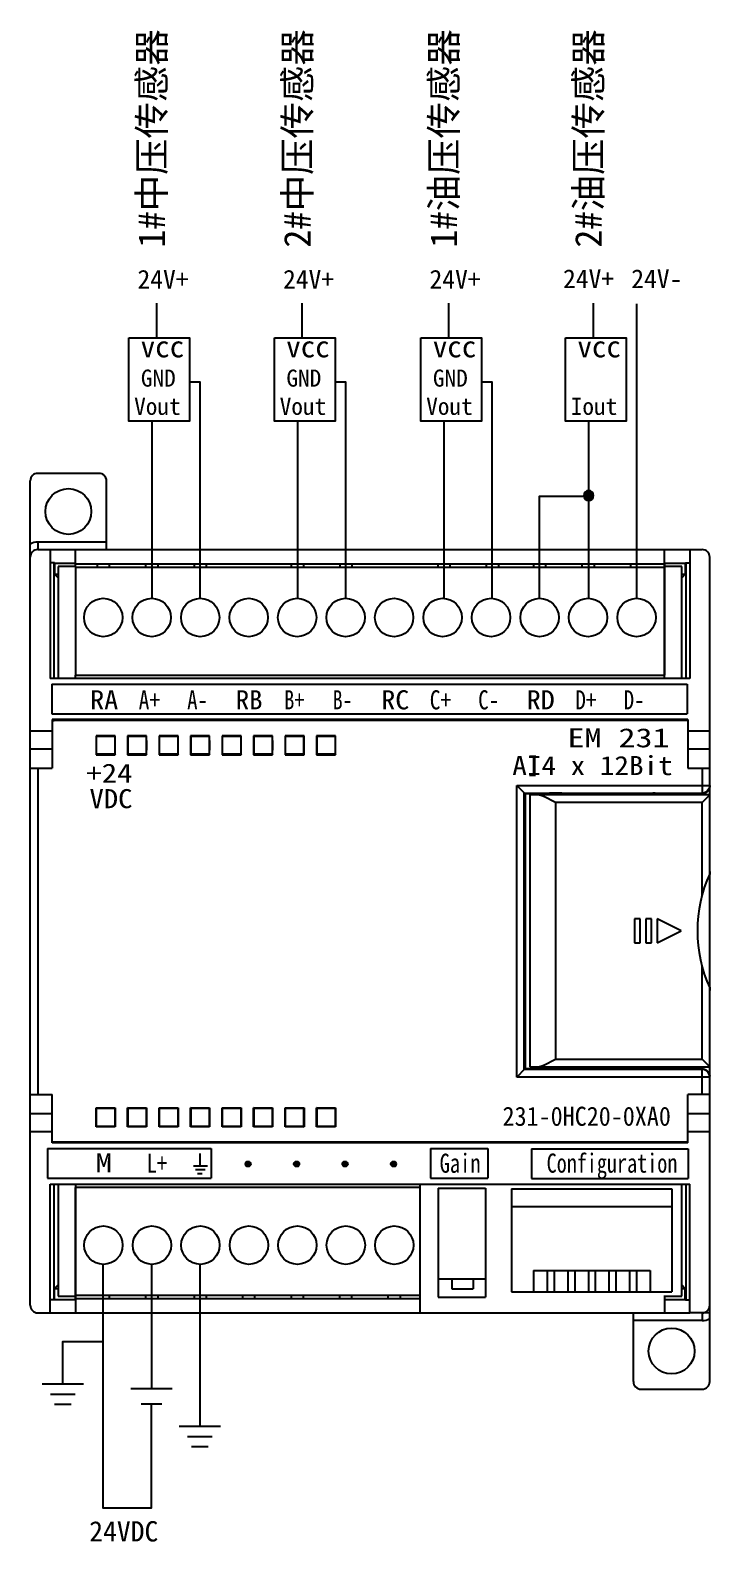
# Model space of a CAD drawing. Extents: x 375 to 979, y 140 to 363.
# Drawn here: x 907.6 to 978.8, y 185.4 to 343.9 of the extents above; entities that cross this region are included whole.
import ezdxf
from ezdxf.enums import TextEntityAlignment as Align

# ---------------------------------------------------------------- set-up
doc = ezdxf.new("R2010")
doc.units = 0
doc.header["$LTSCALE"] = 47.498
doc.header["$MEASUREMENT"] = 0
doc.layers.get('0').update_dxf_attribs({"linetype": 'CONTINUOUS'})
doc.layers.add('控制线', color=7, linetype='CONTINUOUS', lineweight=25)
doc.layers.add('文本', color=7, linetype='CONTINUOUS', lineweight=25)

# ---------------------------------------------------------------- blocks, each defined once
blk = doc.blocks.new('CAXBLOCK230', base_point=(492.26, -16.62))
at = {"layer": '控制线', "linetype": 'Continuous', "lineweight": 25}
blk.add_hatch(color=256, dxfattribs=at).paths.add_polyline_path([(1252.83, 322.31), (1252.31, 322.31), (1252.31, 322.23), (1252.33, 322.15), (1252.36, 322.08), (1252.41, 322.01), (1252.46, 321.94), (1252.52, 321.89), (1252.59, 321.85), (1252.67, 321.82), (1252.75, 321.8), (1252.83, 321.79), (1252.91, 321.8), (1252.99, 321.82), (1253.06, 321.85), (1253.13, 321.89), (1253.2, 321.94), (1253.25, 322.01), (1253.29, 322.08), (1253.32, 322.15), (1253.34, 322.23), (1253.35, 322.31)], flags=0)
for p, q in [((1252.83, 322.31), (1252.31, 322.31)), ((1253.35, 322.31), (1252.83, 322.31))]:
    blk.add_line(p, q, dxfattribs=at)
blk.add_arc((1252.83, 322.31), 0.52, 180, 360, dxfattribs=at)
blk = doc.blocks.new('CAXBLOCK231', base_point=(492.26, -16.62))
at = {"layer": '控制线', "linetype": 'Continuous', "lineweight": 25}
blk.add_hatch(color=256, dxfattribs=at).paths.add_polyline_path([(1252.83, 322.31), (1253.35, 322.31), (1253.34, 322.39), (1253.32, 322.47), (1253.29, 322.55), (1253.25, 322.62), (1253.2, 322.68), (1253.13, 322.73), (1253.06, 322.78), (1252.99, 322.81), (1252.91, 322.83), (1252.83, 322.83), (1252.75, 322.83), (1252.67, 322.81), (1252.59, 322.78), (1252.52, 322.73), (1252.46, 322.68), (1252.41, 322.62), (1252.36, 322.55), (1252.33, 322.47), (1252.31, 322.39), (1252.31, 322.31)], flags=0)
for p, q in [((1252.31, 322.31), (1252.83, 322.31)), ((1252.83, 322.31), (1253.35, 322.31))]:
    blk.add_line(p, q, dxfattribs=at)
blk.add_arc((1252.83, 322.31), 0.52, 0, 180, dxfattribs=at)
blk = doc.blocks.new('CAXBLOCK229', base_point=(1252.57, 322.31))
at = {"layer": '控制线', "linetype": 'Continuous', "lineweight": 25}
for name in ['CAXBLOCK231', 'CAXBLOCK230']:
    blk.add_blockref(name, (492.26, -16.62), dxfattribs=at)

msp = doc.modelspace()

# ---------------------------------------------------------------- linework, layer by layer
for p, q in [((920.88, 311.68), (920.88, 315.27)), ((936.13, 311.68), (936.13, 315.27)), ((951.48, 311.68), (951.48, 315.27)), ((966.63, 311.68), (966.63, 315.27)), ((971.18, 284.32), (971.18, 315.17)), ((920.4, 284.32), (920.4, 302.88)), ((935.66, 284.32), (935.66, 302.88)), ((951.01, 284.32), (951.01, 302.88)), ((966.16, 284.32), (966.16, 302.88)), ((920.32, 214.51), (920.32, 201.48)), ((925.4, 214.51), (925.4, 197.56)), ((908.87, 201.99), (913.2, 201.99)), ((918.16, 201.48), (922.48, 201.48)), ((909.74, 200.91), (912.33, 200.91)), ((910.17, 199.84), (911.9, 199.84)), ((919.24, 199.88), (921.4, 199.88)), ((923.24, 197.56), (927.56, 197.56)), ((924.1, 196.48), (926.69, 196.48)), ((924.53, 195.41), (926.26, 195.41))]:
    msp.add_line(p, q)
at = {"color": 7}
for p, q in [((907.62, 210.22), (907.62, 296.62)), ((914.82, 297.42), (908.42, 297.42)), ((915.62, 289.42), (915.62, 296.62)), ((915.62, 290.22), (908.42, 290.22)), ((908.42, 290.22), (908.42, 289.42)), ((908.42, 289.42), (978.02, 289.42)), ((909.72, 289.42), (909.72, 275.92)), ((912.36, 287.6), (912.36, 289.42)), ((974.08, 275.92), (974.08, 289.42)), ((976.72, 289.42), (976.72, 275.92)), ((978.82, 202.22), (978.82, 288.62)), ((910.16, 288.03), (909.72, 288.03)), ((910.12, 275.92), (910.12, 288.03)), ((910.16, 288.02), (910.16, 288.03)), ((910.16, 288.02), (912.36, 288.02)), ((910.18, 288.02), (910.18, 286.85)), ((910.18, 286.85), (910.56, 286.85)), ((910.18, 286.85), (910.56, 286.47)), ((912.36, 287.64), (910.56, 287.64)), ((910.56, 287.64), (910.56, 275.92)), ((912.35, 287.6), (974.07, 287.6)), ((912.35, 287.6), (912.35, 276.27)), ((974.08, 287.89), (912.36, 287.89)), ((914.63, 287.89), (914.63, 287.6)), ((915.9, 287.89), (915.9, 287.6)), ((919.71, 287.89), (919.71, 287.6)), ((920.98, 287.89), (920.98, 287.6)), ((924.79, 287.89), (924.79, 287.6)), ((926.06, 287.89), (926.06, 287.6)), ((934.97, 287.89), (934.97, 287.6)), ((936.24, 287.89), (936.24, 287.6)), ((940.05, 287.89), (940.05, 287.6)), ((941.32, 287.89), (941.32, 287.6)), ((950.32, 287.89), (950.32, 287.6)), ((951.59, 287.89), (951.59, 287.6)), ((955.4, 287.89), (955.4, 287.6)), ((956.67, 287.89), (956.67, 287.6)), ((960.35, 287.89), (960.35, 287.6)), ((961.62, 287.89), (961.62, 287.6)), ((965.43, 287.89), (965.43, 287.6)), ((966.7, 287.89), (966.7, 287.6)), ((970.51, 287.89), (970.51, 287.6)), ((974.07, 287.89), (974.07, 276.27)), ((974.08, 288.02), (976.29, 288.02)), ((975.88, 287.64), (974.08, 287.64)), ((975.88, 275.92), (975.88, 287.64)), ((975.88, 286.85), (976.26, 286.85)), ((976.26, 286.85), (975.88, 286.47)), ((976.26, 288.02), (976.26, 286.85)), ((976.29, 288.03), (976.72, 288.03)), ((976.29, 288.02), (976.29, 288.03)), ((976.32, 288.03), (976.32, 275.92)), ((976.72, 275.92), (909.72, 275.92)), ((912.35, 276.27), (974.07, 276.27)), ((912.36, 275.92), (912.36, 276.27)), ((909.87, 275.31), (976.47, 275.31)), ((909.87, 275.31), (909.87, 272.22)), ((976.47, 275.31), (976.47, 272.22)), ((909.87, 272.22), (976.47, 272.22)), ((976.52, 271.61), (909.92, 271.61)), ((909.92, 271.61), (909.92, 271.53)), ((909.92, 271.55), (910.14, 271.55)), ((909.92, 271.53), (910.14, 271.53)), ((976.52, 271.52), (909.92, 271.52)), ((909.92, 271.52), (909.92, 266.52)), ((910.14, 271.55), (910.29, 271.55)), ((910.29, 271.53), (910.14, 271.53)), ((910.29, 271.55), (910.39, 271.54)), ((910.39, 271.54), (910.29, 271.53)), ((910.42, 271.54), (910.39, 271.54)), ((910.39, 271.54), (910.42, 271.54)), ((976.02, 271.54), (976.06, 271.54)), ((976.06, 271.54), (976.02, 271.54)), ((976.06, 271.54), (976.15, 271.55)), ((976.15, 271.53), (976.06, 271.54)), ((976.15, 271.55), (976.3, 271.55)), ((976.3, 271.53), (976.15, 271.53)), ((976.52, 271.55), (976.3, 271.55)), ((976.52, 271.53), (976.3, 271.53)), ((976.52, 271.61), (976.52, 271.53)), ((976.52, 271.52), (976.52, 266.52)), ((907.62, 270.44), (909.92, 270.44)), ((916.52, 269.92), (914.52, 269.92)), ((914.57, 269.87), (914.52, 269.92)), ((914.52, 269.92), (914.52, 267.92)), ((914.57, 269.87), (916.47, 269.87)), ((914.57, 267.97), (914.57, 269.87)), ((916.47, 269.87), (916.52, 269.92)), ((916.47, 269.87), (916.47, 267.97)), ((916.5, 269.42), (916.5, 268.42)), ((916.52, 267.92), (916.52, 269.92)), ((919.82, 269.92), (917.82, 269.92)), ((917.87, 269.87), (917.82, 269.92)), ((917.82, 269.92), (917.82, 267.92)), ((917.82, 269.42), (917.84, 269.42)), ((917.84, 269.42), (917.84, 268.42)), ((917.87, 269.87), (919.77, 269.87)), ((917.87, 267.97), (917.87, 269.87)), ((919.77, 269.87), (919.82, 269.92)), ((919.77, 269.87), (919.77, 267.97)), ((919.8, 269.42), (919.8, 268.42)), ((919.82, 267.92), (919.82, 269.92)), ((923.12, 269.92), (921.12, 269.92)), ((921.17, 269.87), (921.12, 269.92)), ((921.12, 269.92), (921.12, 267.92)), ((921.12, 269.42), (921.14, 269.42)), ((921.14, 269.42), (921.14, 268.42)), ((921.17, 269.87), (923.07, 269.87)), ((921.17, 267.97), (921.17, 269.87)), ((923.07, 269.87), (923.12, 269.92)), ((923.07, 269.87), (923.07, 267.97)), ((923.1, 269.42), (923.1, 268.42)), ((923.12, 267.92), (923.12, 269.92)), ((926.42, 269.92), (924.42, 269.92)), ((924.47, 269.87), (924.42, 269.92)), ((924.42, 269.92), (924.42, 267.92)), ((924.42, 269.42), (924.44, 269.42)), ((924.44, 269.42), (924.44, 268.42)), ((924.47, 269.87), (926.37, 269.87)), ((924.47, 267.97), (924.47, 269.87)), ((926.37, 269.87), (926.42, 269.92)), ((926.37, 269.87), (926.37, 267.97)), ((926.4, 269.42), (926.4, 268.42)), ((926.42, 267.92), (926.42, 269.92)), ((929.72, 269.92), (927.72, 269.92)), ((927.77, 269.87), (927.72, 269.92)), ((927.72, 269.92), (927.72, 267.92)), ((927.72, 269.42), (927.74, 269.42)), ((927.74, 269.42), (927.74, 268.42)), ((927.77, 269.87), (929.67, 269.87)), ((927.77, 267.97), (927.77, 269.87)), ((929.67, 269.87), (929.72, 269.92)), ((929.67, 269.87), (929.67, 267.97)), ((929.7, 269.42), (929.7, 268.42)), ((929.72, 267.92), (929.72, 269.92)), ((933.02, 269.92), (931.02, 269.92)), ((931.07, 269.87), (931.02, 269.92)), ((931.02, 269.92), (931.02, 267.92)), ((931.02, 269.42), (931.04, 269.42)), ((931.04, 269.42), (931.04, 268.42)), ((931.07, 269.87), (932.97, 269.87)), ((931.07, 267.97), (931.07, 269.87)), ((932.97, 269.87), (933.02, 269.92)), ((932.97, 269.87), (932.97, 267.97)), ((933, 269.42), (933, 268.42)), ((933.02, 267.92), (933.02, 269.92)), ((936.32, 269.92), (934.32, 269.92)), ((934.37, 269.87), (934.32, 269.92)), ((934.32, 269.92), (934.32, 267.92)), ((934.32, 269.42), (934.34, 269.42)), ((934.34, 269.42), (934.34, 268.42)), ((934.37, 269.87), (936.27, 269.87)), ((934.37, 267.97), (934.37, 269.87)), ((936.27, 269.87), (936.32, 269.92)), ((936.27, 269.87), (936.27, 267.97)), ((936.3, 269.42), (936.3, 268.42)), ((936.32, 267.92), (936.32, 269.92)), ((939.62, 269.92), (937.62, 269.92)), ((937.67, 269.87), (937.62, 269.92)), ((937.62, 269.92), (937.62, 267.92)), ((937.62, 269.42), (937.64, 269.42)), ((937.64, 269.42), (937.64, 268.42)), ((937.67, 269.87), (939.57, 269.87)), ((937.67, 267.97), (937.67, 269.87)), ((939.57, 269.87), (939.62, 269.92)), ((939.57, 269.87), (939.57, 267.97)), ((939.62, 267.92), (939.62, 269.92)), ((976.52, 270.44), (978.82, 270.44)), ((907.62, 268.55), (909.92, 268.55)), ((914.57, 267.97), (914.52, 267.92)), ((914.52, 267.92), (916.52, 267.92)), ((916.47, 267.97), (914.57, 267.97)), ((916.47, 267.97), (916.52, 267.92)), ((917.82, 268.42), (917.84, 268.42)), ((917.87, 267.97), (917.82, 267.92)), ((917.82, 267.92), (919.82, 267.92)), ((919.77, 267.97), (917.87, 267.97)), ((919.77, 267.97), (919.82, 267.92)), ((921.12, 268.42), (921.14, 268.42)), ((921.17, 267.97), (921.12, 267.92)), ((921.12, 267.92), (923.12, 267.92)), ((923.07, 267.97), (921.17, 267.97)), ((923.07, 267.97), (923.12, 267.92)), ((924.42, 268.42), (924.44, 268.42)), ((924.47, 267.97), (924.42, 267.92)), ((924.42, 267.92), (926.42, 267.92)), ((926.37, 267.97), (924.47, 267.97)), ((926.37, 267.97), (926.42, 267.92)), ((927.72, 268.42), (927.74, 268.42)), ((927.77, 267.97), (927.72, 267.92)), ((927.72, 267.92), (929.72, 267.92)), ((929.67, 267.97), (927.77, 267.97)), ((929.67, 267.97), (929.72, 267.92)), ((931.02, 268.42), (931.04, 268.42)), ((931.07, 267.97), (931.02, 267.92)), ((931.02, 267.92), (933.02, 267.92)), ((932.97, 267.97), (931.07, 267.97)), ((932.97, 267.97), (933.02, 267.92)), ((934.32, 268.42), (934.34, 268.42)), ((934.37, 267.97), (934.32, 267.92)), ((934.32, 267.92), (936.32, 267.92)), ((936.27, 267.97), (934.37, 267.97)), ((936.27, 267.97), (936.32, 267.92)), ((937.62, 268.42), (937.64, 268.42)), ((937.67, 267.97), (937.62, 267.92)), ((937.62, 267.92), (939.62, 267.92)), ((939.57, 267.97), (937.67, 267.97)), ((939.57, 267.97), (939.62, 267.92)), ((959.92, 267.78), (960.6, 267.78)), ((976.52, 268.55), (978.82, 268.55)), ((907.62, 266.52), (909.92, 266.52)), ((908.42, 266.52), (908.42, 232.32)), ((976.52, 266.52), (978.82, 266.52)), ((978.02, 266.52), (978.02, 264.23)), ((958.59, 264.7), (978.82, 264.7)), ((958.59, 264.7), (959.47, 263.82)), ((958.59, 234.14), (958.59, 264.7)), ((959.92, 265.79), (960.58, 265.79)), ((978.82, 264.7), (978.78, 264.45)), ((978.82, 264.62), (978.78, 264.37)), ((959.39, 263.9), (978.02, 263.9)), ((959.39, 234.94), (959.39, 263.9)), ((961.57, 263.82), (959.47, 263.82)), ((959.47, 263.82), (959.47, 235.02)), ((978.82, 263.72), (959.97, 263.72)), ((959.97, 263.72), (959.97, 235.22)), ((960.97, 263.69), (960.75, 263.72)), ((961.22, 263.62), (960.97, 263.69)), ((961.52, 263.5), (961.22, 263.62)), ((961.86, 263.34), (961.52, 263.5)), ((961.62, 263.87), (961.57, 263.86)), ((961.57, 263.72), (961.57, 263.86)), ((961.78, 263.87), (961.62, 263.87)), ((961.67, 263.72), (961.67, 263.87)), ((962.02, 263.88), (961.78, 263.87)), ((962.25, 263.14), (961.86, 263.34)), ((962.33, 263.88), (962.02, 263.88)), ((962.67, 262.92), (962.25, 263.14)), ((962.67, 263.88), (962.33, 263.88)), ((963.01, 263.88), (962.67, 263.88)), ((963.32, 263.88), (963.01, 263.88)), ((963.56, 263.87), (963.32, 263.88)), ((963.72, 263.87), (963.56, 263.87)), ((963.67, 263.72), (963.67, 263.87)), ((963.77, 263.86), (963.72, 263.87)), ((963.77, 263.72), (963.77, 263.86)), ((972.22, 263.82), (963.77, 263.82)), ((972.27, 263.87), (972.22, 263.86)), ((972.22, 263.72), (972.22, 263.86)), ((972.4, 263.87), (972.27, 263.87)), ((972.6, 263.87), (972.4, 263.87)), ((972.84, 263.88), (972.6, 263.87)), ((973.1, 263.88), (972.84, 263.88)), ((973.35, 263.87), (973.1, 263.88)), ((973.55, 263.87), (973.35, 263.87)), ((973.68, 263.87), (973.55, 263.87)), ((973.72, 263.86), (973.68, 263.87)), ((973.72, 263.72), (973.72, 263.86)), ((978.02, 263.82), (973.72, 263.82)), ((978.02, 264.23), (978.02, 264.05)), ((978.02, 264.05), (978.02, 263.94)), ((978.27, 263.94), (978.02, 263.9)), ((978.02, 263.94), (978.02, 263.82)), ((978.27, 263.85), (978.02, 263.82)), ((978.82, 263.72), (978.02, 262.92)), ((978.49, 264.05), (978.27, 263.94)), ((978.49, 263.97), (978.27, 263.85)), ((978.67, 264.23), (978.49, 264.05)), ((978.67, 264.14), (978.49, 263.97)), ((978.78, 264.45), (978.67, 264.23)), ((978.78, 264.37), (978.67, 264.14)), ((978.02, 262.92), (962.67, 262.92)), ((962.67, 262.92), (962.67, 236.02)), ((978.02, 253.24), (978.02, 262.92)), ((978.82, 255.7), (978.82, 255.62)), ((978.82, 255.62), (978.82, 255.54)), ((978.82, 255.54), (978.82, 255.45)), ((971.52, 250.72), (970.92, 250.72)), ((970.92, 250.72), (970.92, 248.22)), ((971.52, 248.22), (971.52, 250.72)), ((972.72, 250.72), (972.12, 250.72)), ((972.12, 250.72), (972.12, 248.22)), ((972.72, 248.22), (972.72, 250.72)), ((975.82, 249.47), (973.32, 250.72)), ((973.32, 250.72), (973.32, 248.22)), ((973.32, 248.22), (975.82, 249.47)), ((970.92, 248.22), (971.52, 248.22)), ((972.12, 248.22), (972.72, 248.22)), ((978.02, 236.02), (978.02, 245.69)), ((978.82, 243.48), (978.82, 243.39)), ((978.82, 243.39), (978.82, 243.31)), ((978.82, 243.31), (978.82, 243.23)), ((958.59, 234.14), (959.47, 235.02)), ((978.02, 234.94), (959.39, 234.94)), ((959.47, 235.02), (961.57, 235.02)), ((959.97, 235.22), (978.82, 235.22)), ((960.75, 235.22), (960.97, 235.24)), ((960.97, 235.24), (961.22, 235.31)), ((961.22, 235.31), (961.52, 235.43)), ((961.52, 235.43), (961.86, 235.59)), ((961.57, 234.97), (961.57, 235.22)), ((961.62, 234.96), (961.57, 234.97)), ((961.78, 234.96), (961.62, 234.96)), ((961.67, 234.96), (961.67, 235.22)), ((962.02, 234.95), (961.78, 234.96)), ((961.86, 235.59), (962.25, 235.79)), ((962.33, 234.95), (962.02, 234.95)), ((962.25, 235.79), (962.67, 236.02)), ((962.67, 234.95), (962.33, 234.95)), ((962.67, 236.02), (978.02, 236.02)), ((963.01, 234.95), (962.67, 234.95)), ((963.32, 234.95), (963.01, 234.95)), ((963.56, 234.96), (963.32, 234.95)), ((963.72, 234.96), (963.56, 234.96)), ((963.67, 234.96), (963.67, 235.22)), ((963.77, 234.97), (963.72, 234.96)), ((963.77, 234.97), (963.77, 235.22)), ((963.77, 235.02), (972.22, 235.02)), ((972.22, 234.97), (972.22, 235.22)), ((972.27, 234.96), (972.22, 234.97)), ((972.4, 234.96), (972.27, 234.96)), ((972.6, 234.96), (972.4, 234.96)), ((972.84, 234.96), (972.6, 234.96)), ((973.1, 234.96), (972.84, 234.96)), ((973.35, 234.96), (973.1, 234.96)), ((973.55, 234.96), (973.35, 234.96)), ((973.68, 234.96), (973.55, 234.96)), ((973.72, 234.97), (973.68, 234.96)), ((973.72, 234.97), (973.72, 235.22)), ((973.72, 235.02), (978.02, 235.02)), ((978.02, 236.02), (978.82, 235.22)), ((978.02, 235.02), (978.27, 234.98)), ((978.02, 232.32), (978.02, 235.02)), ((978.26, 234.9), (978.02, 234.94)), ((978.49, 234.79), (978.26, 234.9)), ((978.27, 234.98), (978.49, 234.86)), ((978.49, 234.86), (978.67, 234.69)), ((978.67, 234.61), (978.49, 234.79)), ((978.67, 234.69), (978.78, 234.46)), ((978.78, 234.38), (978.67, 234.61)), ((978.82, 234.14), (958.59, 234.14)), ((978.78, 234.46), (978.82, 234.22)), ((978.82, 234.14), (978.78, 234.38)), ((907.62, 232.32), (909.92, 232.32)), ((909.92, 227.32), (909.92, 232.32)), ((978.82, 232.32), (976.52, 232.32)), ((976.52, 227.32), (976.52, 232.32)), ((909.92, 230.28), (907.62, 230.28)), ((914.52, 230.92), (916.52, 230.92)), ((914.57, 230.87), (914.52, 230.92)), ((914.52, 228.92), (914.52, 230.92)), ((914.57, 230.87), (916.47, 230.87)), ((914.57, 228.97), (914.57, 230.87)), ((916.47, 230.87), (916.52, 230.92)), ((916.47, 230.87), (916.47, 228.97)), ((916.5, 230.42), (916.5, 229.42)), ((916.52, 230.92), (916.52, 228.92)), ((917.82, 230.92), (919.82, 230.92)), ((917.87, 230.87), (917.82, 230.92)), ((917.82, 228.92), (917.82, 230.92)), ((917.82, 230.42), (917.84, 230.42)), ((917.84, 230.42), (917.84, 229.42)), ((917.87, 230.87), (919.77, 230.87)), ((917.87, 228.97), (917.87, 230.87)), ((919.77, 230.87), (919.82, 230.92)), ((919.77, 230.87), (919.77, 228.97)), ((919.8, 230.42), (919.8, 229.42)), ((919.82, 230.92), (919.82, 228.92)), ((921.12, 230.92), (923.12, 230.92)), ((921.17, 230.87), (921.12, 230.92)), ((921.12, 228.92), (921.12, 230.92)), ((921.12, 230.42), (921.14, 230.42)), ((921.14, 230.42), (921.14, 229.42)), ((921.17, 230.87), (923.07, 230.87)), ((921.17, 228.97), (921.17, 230.87)), ((923.07, 230.87), (923.12, 230.92)), ((923.07, 230.87), (923.07, 228.97)), ((923.1, 230.42), (923.1, 229.42)), ((923.12, 230.92), (923.12, 228.92)), ((924.42, 230.92), (926.42, 230.92)), ((924.47, 230.87), (924.42, 230.92)), ((924.42, 228.92), (924.42, 230.92)), ((924.42, 230.42), (924.44, 230.42)), ((924.44, 230.42), (924.44, 229.42)), ((924.47, 230.87), (926.37, 230.87)), ((924.47, 228.97), (924.47, 230.87)), ((926.37, 230.87), (926.42, 230.92)), ((926.37, 230.87), (926.37, 228.97)), ((926.4, 230.42), (926.4, 229.42)), ((926.42, 230.92), (926.42, 228.92)), ((927.72, 230.92), (929.72, 230.92)), ((927.77, 230.87), (927.72, 230.92)), ((927.72, 228.92), (927.72, 230.92)), ((927.72, 230.42), (927.74, 230.42)), ((927.74, 230.42), (927.74, 229.42)), ((927.77, 230.87), (929.67, 230.87)), ((927.77, 228.97), (927.77, 230.87)), ((929.67, 230.87), (929.72, 230.92)), ((929.67, 230.87), (929.67, 228.97)), ((929.7, 230.42), (929.7, 229.42)), ((929.72, 230.92), (929.72, 228.92)), ((931.02, 230.92), (933.02, 230.92)), ((931.07, 230.87), (931.02, 230.92)), ((931.02, 228.92), (931.02, 230.92)), ((931.02, 230.42), (931.04, 230.42)), ((931.04, 230.42), (931.04, 229.42)), ((931.07, 230.87), (932.97, 230.87)), ((931.07, 228.97), (931.07, 230.87)), ((932.97, 230.87), (933.02, 230.92)), ((932.97, 230.87), (932.97, 228.97)), ((933, 230.42), (933, 229.42)), ((933.02, 230.92), (933.02, 228.92)), ((934.32, 230.92), (936.32, 230.92)), ((934.37, 230.87), (934.32, 230.92)), ((934.32, 228.92), (934.32, 230.92)), ((934.32, 230.42), (934.34, 230.42)), ((934.34, 230.42), (934.34, 229.42)), ((934.37, 230.87), (936.27, 230.87)), ((934.37, 228.97), (934.37, 230.87)), ((936.27, 230.87), (936.32, 230.92)), ((936.27, 230.87), (936.27, 228.97)), ((936.3, 230.42), (936.3, 229.42)), ((936.32, 230.92), (936.32, 228.92)), ((937.62, 230.92), (939.62, 230.92)), ((937.67, 230.87), (937.62, 230.92)), ((937.62, 228.92), (937.62, 230.92)), ((937.62, 230.42), (937.64, 230.42)), ((937.64, 230.42), (937.64, 229.42)), ((937.67, 230.87), (939.57, 230.87)), ((937.67, 228.97), (937.67, 230.87)), ((939.57, 230.87), (939.62, 230.92)), ((939.57, 230.87), (939.57, 228.97)), ((939.62, 230.92), (939.62, 228.92)), ((978.82, 230.28), (976.52, 230.28)), ((909.92, 228.39), (907.62, 228.39)), ((914.57, 228.97), (914.52, 228.92)), ((916.52, 228.92), (914.52, 228.92)), ((916.47, 228.97), (914.57, 228.97)), ((916.47, 228.97), (916.52, 228.92)), ((917.82, 229.42), (917.84, 229.42)), ((917.87, 228.97), (917.82, 228.92)), ((919.82, 228.92), (917.82, 228.92)), ((919.77, 228.97), (917.87, 228.97)), ((919.77, 228.97), (919.82, 228.92)), ((921.12, 229.42), (921.14, 229.42)), ((921.17, 228.97), (921.12, 228.92)), ((923.12, 228.92), (921.12, 228.92)), ((923.07, 228.97), (921.17, 228.97)), ((923.07, 228.97), (923.12, 228.92)), ((924.42, 229.42), (924.44, 229.42)), ((924.47, 228.97), (924.42, 228.92)), ((926.42, 228.92), (924.42, 228.92)), ((926.37, 228.97), (924.47, 228.97)), ((926.37, 228.97), (926.42, 228.92)), ((927.72, 229.42), (927.74, 229.42)), ((927.77, 228.97), (927.72, 228.92)), ((929.72, 228.92), (927.72, 228.92)), ((929.67, 228.97), (927.77, 228.97)), ((929.67, 228.97), (929.72, 228.92)), ((931.02, 229.42), (931.04, 229.42)), ((931.07, 228.97), (931.02, 228.92)), ((933.02, 228.92), (931.02, 228.92)), ((932.97, 228.97), (931.07, 228.97)), ((932.97, 228.97), (933.02, 228.92)), ((934.32, 229.42), (934.34, 229.42)), ((934.37, 228.97), (934.32, 228.92)), ((936.32, 228.92), (934.32, 228.92)), ((936.27, 228.97), (934.37, 228.97)), ((936.27, 228.97), (936.32, 228.92)), ((937.62, 229.42), (937.64, 229.42)), ((937.67, 228.97), (937.62, 228.92)), ((939.62, 228.92), (937.62, 228.92)), ((939.57, 228.97), (937.67, 228.97)), ((939.57, 228.97), (939.62, 228.92)), ((978.82, 228.39), (976.52, 228.39)), ((909.44, 226.65), (926.59, 226.65)), ((909.44, 226.65), (909.44, 223.55)), ((976.52, 227.32), (909.92, 227.32)), ((909.92, 227.3), (910.14, 227.3)), ((909.92, 227.23), (909.92, 227.3)), ((909.92, 227.28), (910.14, 227.28)), ((976.52, 227.23), (909.92, 227.23)), ((910.14, 227.3), (910.29, 227.3)), ((910.29, 227.29), (910.14, 227.28)), ((910.29, 227.3), (910.39, 227.3)), ((910.39, 227.29), (910.29, 227.29)), ((910.39, 227.3), (910.42, 227.29)), ((910.42, 227.29), (910.39, 227.29)), ((926.59, 226.65), (926.59, 223.55)), ((949.57, 226.65), (955.56, 226.65)), ((949.57, 226.65), (949.57, 223.55)), ((955.56, 226.65), (955.56, 223.55)), ((960.16, 226.61), (976.56, 226.61)), ((960.16, 226.61), (960.16, 223.51)), ((976.02, 227.29), (976.06, 227.3)), ((976.06, 227.29), (976.02, 227.29)), ((976.06, 227.3), (976.15, 227.3)), ((976.15, 227.29), (976.06, 227.29)), ((976.15, 227.3), (976.3, 227.3)), ((976.3, 227.28), (976.15, 227.29)), ((976.52, 227.3), (976.3, 227.3)), ((976.52, 227.28), (976.3, 227.28)), ((976.52, 227.23), (976.52, 227.3)), ((976.56, 226.61), (976.56, 223.51)), ((925.39, 226.14), (925.39, 224.85)), ((930.18, 224.98), (930.5, 225.3)), ((930.19, 225.05), (930.43, 225.29)), ((930.19, 225.02), (930.47, 225.29)), ((930.19, 224.96), (930.52, 225.29)), ((930.2, 225.12), (930.36, 225.28)), ((930.2, 225.09), (930.4, 225.28)), ((930.2, 224.94), (930.54, 225.28)), ((930.21, 224.92), (930.56, 225.27)), ((930.22, 224.9), (930.58, 225.26)), ((930.23, 224.88), (930.6, 225.25)), ((930.24, 224.87), (930.62, 225.24)), ((930.25, 224.85), (930.64, 225.23)), ((930.27, 224.83), (930.65, 225.22)), ((930.29, 224.82), (930.66, 225.2)), ((930.3, 224.81), (930.67, 225.18)), ((930.32, 224.8), (930.68, 225.16)), ((930.34, 224.79), (930.69, 225.14)), ((930.36, 224.78), (930.7, 225.12)), ((930.38, 224.77), (930.71, 225.1)), ((930.4, 224.76), (930.72, 225.08)), ((930.43, 224.76), (930.72, 225.05)), ((930.47, 224.76), (930.72, 225.02)), ((930.5, 224.77), (930.71, 224.98)), ((935.26, 224.98), (935.58, 225.3)), ((935.27, 225.05), (935.51, 225.29)), ((935.27, 225.02), (935.55, 225.29)), ((935.27, 224.96), (935.6, 225.29)), ((935.28, 225.12), (935.44, 225.28)), ((935.28, 225.09), (935.48, 225.28)), ((935.28, 224.94), (935.62, 225.28)), ((935.29, 224.92), (935.64, 225.27)), ((935.3, 224.9), (935.66, 225.26)), ((935.31, 224.88), (935.68, 225.25)), ((935.32, 224.87), (935.7, 225.24)), ((935.33, 224.85), (935.72, 225.23)), ((935.35, 224.83), (935.73, 225.22)), ((935.37, 224.82), (935.74, 225.2)), ((935.38, 224.81), (935.75, 225.18)), ((935.4, 224.8), (935.76, 225.16)), ((935.42, 224.79), (935.77, 225.14)), ((935.44, 224.78), (935.78, 225.12)), ((935.46, 224.77), (935.79, 225.1)), ((935.48, 224.76), (935.8, 225.08)), ((935.51, 224.76), (935.8, 225.05)), ((935.55, 224.76), (935.8, 225.02)), ((935.58, 224.77), (935.79, 224.98)), ((940.34, 224.98), (940.66, 225.3)), ((940.35, 225.05), (940.59, 225.29)), ((940.35, 225.02), (940.63, 225.29)), ((940.35, 224.96), (940.68, 225.29)), ((940.36, 225.12), (940.52, 225.28)), ((940.36, 225.09), (940.56, 225.28)), ((940.36, 224.94), (940.7, 225.28)), ((940.37, 224.92), (940.72, 225.27)), ((940.38, 224.9), (940.74, 225.26)), ((940.39, 224.88), (940.76, 225.25)), ((940.4, 224.87), (940.78, 225.24)), ((940.41, 224.85), (940.8, 225.23)), ((940.43, 224.83), (940.81, 225.22)), ((940.45, 224.82), (940.82, 225.2)), ((940.46, 224.81), (940.83, 225.18)), ((940.48, 224.8), (940.84, 225.16)), ((940.5, 224.79), (940.85, 225.14)), ((940.52, 224.78), (940.86, 225.12)), ((940.54, 224.77), (940.87, 225.1)), ((940.56, 224.76), (940.88, 225.08)), ((940.59, 224.76), (940.88, 225.05)), ((940.63, 224.76), (940.88, 225.02)), ((940.66, 224.77), (940.87, 224.98)), ((945.42, 224.98), (945.74, 225.3)), ((945.43, 225.05), (945.67, 225.29)), ((945.43, 225.02), (945.71, 225.29)), ((945.43, 224.96), (945.76, 225.29)), ((945.44, 225.12), (945.6, 225.28)), ((945.44, 225.09), (945.64, 225.28)), ((945.44, 224.94), (945.78, 225.28)), ((945.45, 224.92), (945.8, 225.27)), ((945.46, 224.9), (945.82, 225.26)), ((945.47, 224.88), (945.84, 225.25)), ((945.48, 224.87), (945.86, 225.24)), ((945.49, 224.85), (945.88, 225.23)), ((945.51, 224.83), (945.89, 225.22)), ((945.53, 224.82), (945.9, 225.2)), ((945.54, 224.81), (945.91, 225.18)), ((945.56, 224.8), (945.92, 225.16)), ((945.58, 224.79), (945.93, 225.14)), ((945.6, 224.78), (945.94, 225.12)), ((945.62, 224.77), (945.95, 225.1)), ((945.64, 224.76), (945.96, 225.08)), ((945.67, 224.76), (945.96, 225.05)), ((945.71, 224.76), (945.96, 225.02)), ((945.74, 224.77), (945.95, 224.98)), ((909.44, 223.55), (926.59, 223.55)), ((924.73, 224.85), (926.18, 224.85)), ((924.92, 224.45), (925.95, 224.45)), ((925.15, 224.04), (925.63, 224.04)), ((930.54, 224.78), (930.71, 224.95)), ((930.57, 224.78), (930.7, 224.91)), ((935.62, 224.78), (935.79, 224.95)), ((935.65, 224.78), (935.78, 224.91)), ((940.7, 224.78), (940.87, 224.95)), ((940.73, 224.78), (940.86, 224.91)), ((945.78, 224.78), (945.95, 224.95)), ((945.81, 224.78), (945.94, 224.91)), ((949.57, 223.55), (955.56, 223.55)), ((960.16, 223.51), (976.56, 223.51)), ((909.72, 222.92), (976.72, 222.92)), ((909.72, 209.42), (909.72, 222.92)), ((910.12, 210.8), (910.12, 222.92)), ((910.56, 222.92), (910.56, 211.19)), ((912.36, 222.92), (912.36, 209.42)), ((948.43, 222.56), (912.37, 222.56)), ((912.37, 210.94), (912.37, 222.56)), ((948.43, 222.92), (948.43, 209.42)), ((950.38, 222.5), (955.33, 222.5)), ((950.38, 222.5), (950.38, 211.06)), ((955.33, 222.5), (955.33, 211.06)), ((958.06, 222.43), (974.86, 222.43)), ((958.06, 222.43), (958.06, 211.63)), ((974.86, 222.43), (974.86, 211.63)), ((975.88, 211.19), (975.88, 222.92)), ((976.32, 222.92), (976.32, 210.8)), ((976.72, 209.42), (976.72, 222.92)), ((958.06, 220.57), (974.86, 220.57)), ((910.18, 211.98), (910.56, 212.36)), ((950.38, 212.98), (955.33, 212.98)), ((951.79, 212.98), (951.79, 211.93)), ((954.04, 212.98), (954.04, 211.93)), ((960.35, 213.86), (960.35, 211.63)), ((960.37, 213.86), (972.58, 213.86)), ((961.79, 213.88), (961.79, 211.63)), ((962.51, 213.86), (962.51, 211.63)), ((963.95, 213.88), (963.95, 211.63)), ((964.67, 213.86), (964.67, 211.63)), ((966.11, 213.88), (966.11, 211.63)), ((966.82, 213.86), (966.82, 211.63)), ((968.26, 213.88), (968.26, 211.63)), ((968.98, 213.86), (968.98, 211.63)), ((970.42, 213.88), (970.42, 211.63)), ((971.14, 213.86), (971.14, 211.63)), ((972.58, 213.86), (972.58, 211.63)), ((976.26, 211.98), (975.88, 212.36)), ((910.16, 210.8), (909.72, 210.8)), ((910.16, 210.82), (912.36, 210.82)), ((910.16, 210.82), (910.16, 210.8)), ((910.18, 211.98), (910.56, 211.98)), ((910.18, 210.82), (910.18, 211.98)), ((910.56, 211.19), (912.36, 211.19)), ((912.36, 210.94), (948.43, 210.94)), ((948.43, 211.23), (912.37, 211.23)), ((915.93, 210.94), (915.93, 211.23)), ((919.74, 210.94), (919.74, 211.23)), ((921.01, 210.94), (921.01, 211.23)), ((924.82, 210.94), (924.82, 211.23)), ((926.09, 210.94), (926.09, 211.23)), ((929.9, 210.94), (929.9, 211.23)), ((931.17, 210.94), (931.17, 211.23)), ((934.98, 210.94), (934.98, 211.23)), ((936.25, 210.94), (936.25, 211.23)), ((940.06, 210.94), (940.06, 211.23)), ((941.33, 210.94), (941.33, 211.23)), ((945.14, 210.94), (945.14, 211.23)), ((946.41, 210.94), (946.41, 211.23)), ((950.38, 211.06), (955.33, 211.06)), ((951.79, 211.93), (954.04, 211.93)), ((958.06, 211.63), (974.86, 211.63)), ((974.08, 211.23), (974.08, 209.42)), ((974.08, 211.19), (975.88, 211.19)), ((974.08, 210.82), (976.29, 210.82)), ((975.88, 211.98), (976.26, 211.98)), ((976.26, 210.82), (976.26, 211.98)), ((976.29, 210.82), (976.29, 210.8)), ((976.29, 210.8), (976.72, 210.8)), ((978.79, 210.96), (978.79, 209.46)), ((978.8, 210.89), (978.8, 209.47)), ((908.42, 209.42), (976.72, 209.42)), ((970.82, 202.22), (970.82, 209.42)), ((976.67, 209.46), (978.79, 209.46)), ((976.7, 209.46), (978.8, 209.46)), ((978.02, 209.42), (978.02, 208.62)), ((978.02, 208.62), (970.82, 208.62)), ((971.62, 201.42), (978.02, 201.42))]:
    msp.add_line(p, q, dxfattribs=at)
for points in [[(917.95, 311.64), (924.32, 311.64), (924.32, 302.88), (917.95, 302.88)], [(933.21, 311.64), (939.57, 311.64), (939.57, 302.88), (933.21, 302.88)], [(948.56, 311.64), (954.92, 311.64), (954.92, 302.88), (948.56, 302.88)], [(963.71, 311.64), (970.07, 311.64), (970.07, 302.88), (963.71, 302.88)]]:
    msp.add_lwpolyline(points, close=True)
at = {"flags": 128}
for points in [[(925.43, 284.32), (925.43, 306.99), (924.32, 306.99)], [(940.68, 284.32), (940.68, 306.99), (939.57, 306.99)], [(956.03, 284.32), (956.03, 306.99), (954.92, 306.99)], [(960.99, 284.32), (960.99, 295.04), (966.16, 295.04)], [(915.24, 214.51), (915.24, 188.98), (920.32, 188.98), (920.32, 199.88)], [(911.03, 201.99), (911.03, 206.43), (915.24, 206.43)]]:
    msp.add_lwpolyline(points, dxfattribs=at)
at = {"color": 7}
for centre, radius in [((911.62, 293.42), 2.4), ((915.27, 282.31), 2.01), ((920.35, 282.31), 2.01), ((925.43, 282.31), 2.01), ((930.51, 282.31), 2.01), ((935.59, 282.31), 2.01), ((940.67, 282.31), 2.01), ((945.75, 282.31), 2.01), ((950.83, 282.31), 2.01), ((955.91, 282.31), 2.01), ((960.99, 282.31), 2.01), ((966.07, 282.31), 2.01), ((971.15, 282.31), 2.01), ((930.45, 225.03), 0.275), ((935.53, 225.03), 0.275), ((940.61, 225.03), 0.275), ((945.69, 225.03), 0.275), ((915.29, 216.52), 2.01), ((920.37, 216.52), 2.01), ((925.45, 216.52), 2.01), ((930.53, 216.52), 2.01), ((935.61, 216.52), 2.01), ((940.69, 216.52), 2.01), ((945.77, 216.52), 2.01), ((974.82, 205.42), 2.4)]:
    msp.add_circle(centre, radius, dxfattribs=at)
for centre, radius, start, end in [((908.42, 296.62), 0.8, 90, 180), ((914.82, 296.62), 0.8, 0, 90), ((908.42, 288.62), 1.6, 90, 120), ((908.42, 288.62), 0.8, 90, 180), ((978.02, 288.62), 0.8, 0, 90), ((972.97, 263.21), 0.903, 133.1694, 146.145), ((972.97, 263.21), 0.903, 33.855, 46.8306), ((992.02, 249.47), 14.5, 155.6097, 204.3903), ((972.97, 235.72), 0.903, 213.855, 237.8586), ((972.97, 235.72), 0.903, 302.1414, 326.145), ((908.42, 210.22), 0.8, 180, 270), ((978.02, 210.22), 0.8, 270, 0), ((978.02, 210.22), 1.6, 270, 300), ((971.62, 202.22), 0.8, 180, 270), ((978.02, 202.22), 0.8, 270, 0)]:
    msp.add_arc(centre, radius, start, end, dxfattribs=at)

# ---------------------------------------------------------------- block references
at = {"layer": '控制线', "linetype": 'Continuous', "lineweight": 25}
msp.add_blockref('CAXBLOCK229', (965.87, 295.09), dxfattribs=at)

# ---------------------------------------------------------------- texts
at = {"color": 7, "linetype": 'ByBlock'}
for s, height, width, p, p2 in [('RA', 2.002, 0.88125, (913.9, 272.68), (916.84, 272.68)), ('A+', 2.002, 0.675, (918.98, 272.68), (921.23, 272.68)), ('A-', 2.002, 0.65625, (924.06, 272.68), (926.25, 272.68)), ('RB', 2.002, 0.84375, (929.15, 272.68), (931.96, 272.68)), ('B+', 2.002, 0.6375, (934.23, 272.68), (936.36, 272.68)), ('B-', 2.002, 0.61875, (939.32, 272.68), (941.38, 272.68)), ('RC', 2.002, 0.88125, (944.4, 272.68), (947.34, 272.68)), ('C+', 2.002, 0.675, (949.48, 272.68), (951.73, 272.68)), ('C-', 2.002, 0.65625, (954.56, 272.68), (956.75, 272.68)), ('RD', 2.002, 0.88125, (959.64, 272.68), (962.58, 272.68)), ('D+', 2.002, 0.675, (964.72, 272.68), (966.97, 272.68)), ('D-', 2.002, 0.65625, (969.8, 272.68), (971.99, 272.68)), ('AI4 x 12Bit', 2.0016, 0.899554, (958.13, 265.79), (974.94, 265.79)), ('+24', 2.002, 0.90625, (913.5, 264.99), (918.34, 264.99)), ('VDC', 2, 0.75, (913.83, 262.32), (918.33, 262.32)), ('231-0HC20-0XA0', 2.0016, 0.695724, (957.11, 229.03), (974.75, 229.03)), ('M', 2, 1.3125, (914.45, 224.15), (916.21, 224.15)), ('L+', 2.002, 0.6375, (919.83, 224.12), (921.96, 224.12)), ('Gain', 2.002, 0.713542, (950.52, 224.11), (954.8, 224.11)), ('Configuration', 2.0016, 0.60386, (961.73, 224.12), (975.43, 224.12))]:
    msp.add_text(s, height=height, dxfattribs=dict(at, width=width)).set_placement(p, p2, align=Align.FIT)
msp.add_text('EM 231', height=2.002, dxfattribs=at).set_placement((963.92, 268.7), (974.6, 268.7), align=Align.FIT)
at = {"layer": '文本', "linetype": 'Continuous', "lineweight": 25, "char_height": 2.8, "attachment_point": 1, "rotation": 90}
for s, insert in [('{\\fSimHei|b0|i0|c134|p34;1#中压传感器}', (918.95, 321.07)), ('{\\fSimHei|b0|i0|c134|p34;2#中压传感器}', (934.2, 321.07)), ('{\\fSimHei|b0|i0|c134|p34;1#油压传感器}', (949.55, 321.07)), ('{\\fSimHei|b0|i0|c134|p34;2#油压传感器}', (964.7, 321.07))]:
    msp.add_mtext(s, dxfattribs=dict(at, insert=insert))
at = {"layer": '文本', "linetype": 'Continuous', "lineweight": 25, "attachment_point": 1}
for s, insert, char_height in [('{\\fSimHei|b0|i0|c134|p34;24V+}', (918.86, 318.75), 1.9656), ('{\\fSimHei|b0|i0|c134|p34;24V+}', (934.11, 318.75), 1.9656), ('{\\fSimHei|b0|i0|c134|p34;24V+}', (949.46, 318.75), 1.9656), ('{\\fSimHei|b0|i0|c134|p34;24V+}', (963.45, 318.8), 1.9656), ('{\\fSimHei|b0|i0|c134|p34;24V-}', (970.6, 318.8), 1.9656), ('{\\fSimHei|b0|i0|c134|p34;vcc}', (919.19, 311.82), 2.24), ('{\\fSimHei|b0|i0|c134|p34;vcc}', (934.44, 311.82), 2.24), ('{\\fSimHei|b0|i0|c134|p34;vcc}', (949.8, 311.82), 2.24), ('{\\fSimHei|b0|i0|c134|p34;vcc}', (964.95, 311.82), 2.24), ('{\\fSimHei|b0|i0|c134|p34;GND}', (919.21, 308.3), 1.792), ('{\\fSimHei|b0|i0|c134|p34;GND}', (934.46, 308.3), 1.792), ('{\\fSimHei|b0|i0|c134|p34;GND}', (949.81, 308.3), 1.792), ('{\\fSimHei|b0|i0|c134|p34;Vout}', (918.51, 305.34), 1.792), ('{\\fSimHei|b0|i0|c134|p34;Vout}', (933.76, 305.34), 1.792), ('{\\fSimHei|b0|i0|c134|p34;Vout}', (949.11, 305.34), 1.792), ('{\\fSimHei|b0|i0|c134|p34;Iout}', (964.26, 305.34), 1.792), ('{\\fSimHei|b0|i0|c134|p34;24\\fSimHei|b0|i0|c0|p34;V\\fSimHei|b0|i0|c134|p34;DC}', (913.8, 187.59), 2.1294)]:
    msp.add_mtext(s, dxfattribs=dict(at, insert=insert, char_height=char_height))

doc.saveas('drawing.dxf')
